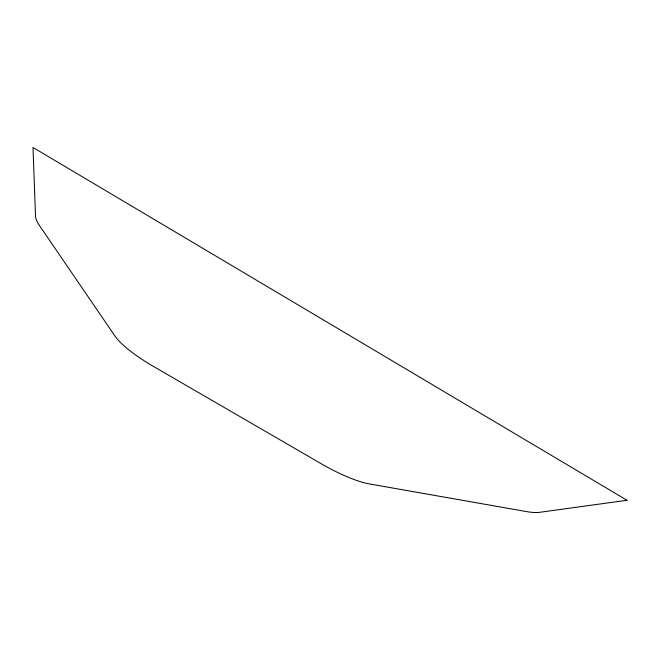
<?xml version="1.0" encoding="UTF-8"?>
<svg xmlns="http://www.w3.org/2000/svg" width="660" height="660" viewBox="0 0 660 660"><rect width="100%" height="100%" fill="white"/><g stroke="black" fill="none" stroke-linecap="round" stroke-linejoin="round"><path stroke-width="0.99" d="M627 500.272L539.599 512.317A63.228 16.104 25.8 0 1 526.54 511.591L369.138 483.879A50.68 10.964 28 0 1 322.113 464.244L153.293 366.333A51.67 11.311 30.4 0 1 115.236 336.435L39.625 225.77A65.621 17.399 32.3 0 1 35.516 216.076L33 147.46L627 500.272"/></g></svg>
